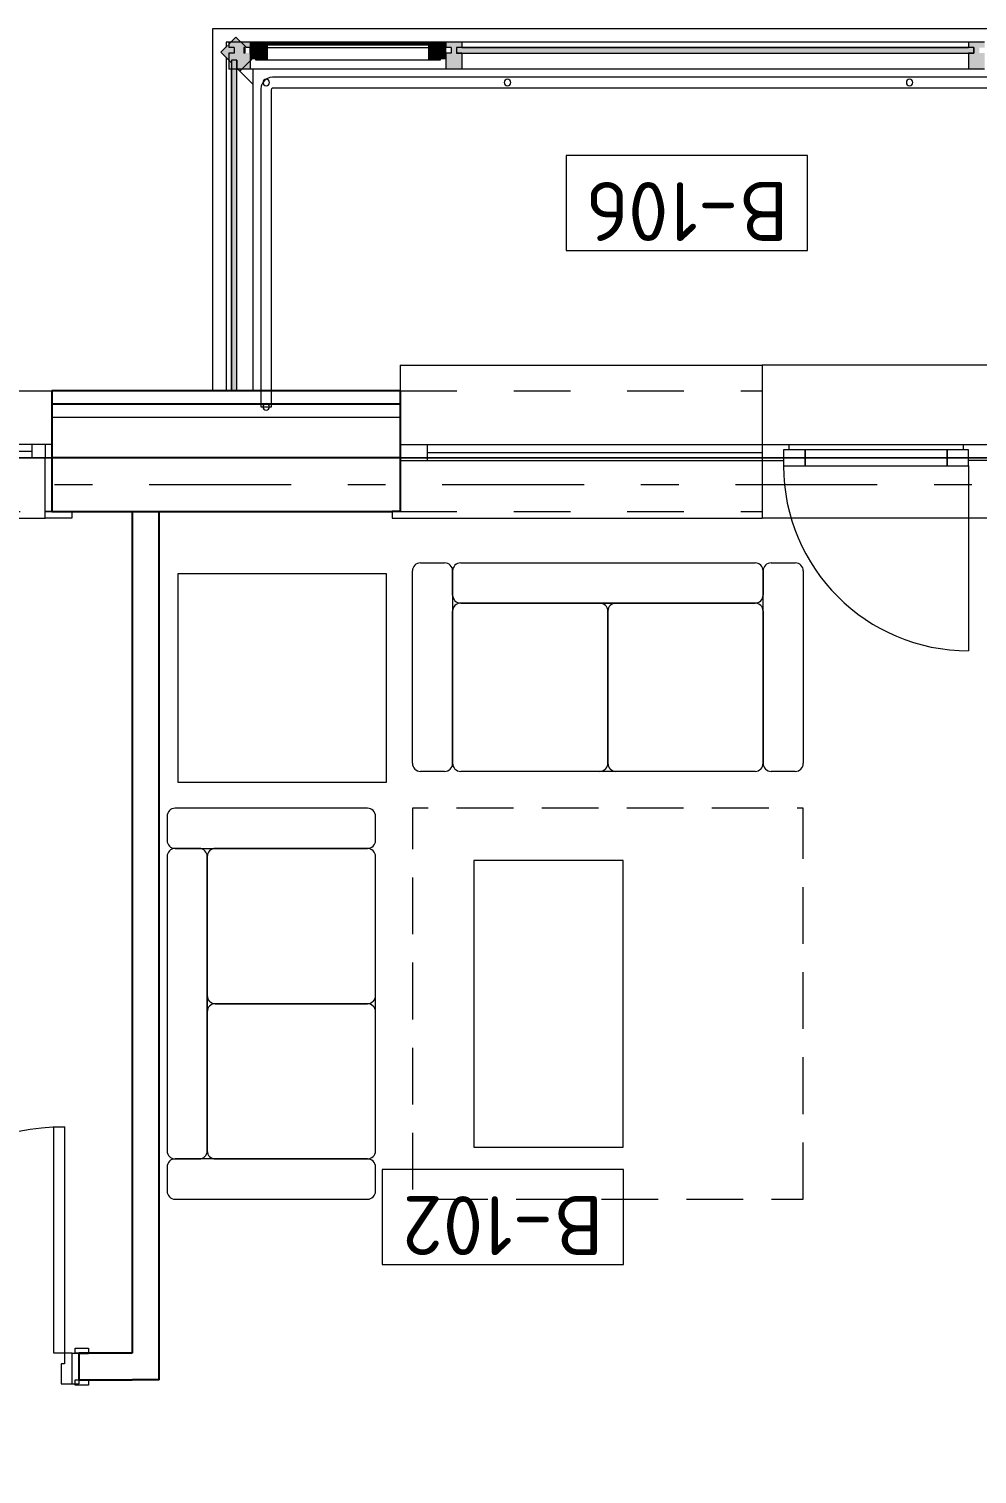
# Model space of a CAD drawing. Header units: millimetres. Extents: x 18162 to 3540582, y 72188 to 247925.
# Drawn here: x 341659 to 345196, y 92954 to 98346 of the extents above; entities that cross this region are included whole.
import ezdxf
from ezdxf.enums import TextEntityAlignment as Align

# ---------------------------------------------------------------- set-up
doc = ezdxf.new("R2010")
doc.units = ezdxf.units.MM
doc.header["$MEASUREMENT"] = 0
doc.set_wipeout_variables(frame=1)
for name, pattern in [('Dashed', [423.333333, 211.666667, -211.666667]), ('Double Dashed', [1093.611073, 529.166651, -211.666656, 141.111112, -211.666656]), ('Hidden Line', [317.5, 211.666667, -105.833333]), ('Wipeout_Contour', [1000, 0, -1000])]:
    doc.linetypes.add(name, pattern=pattern)
for name, color, linetype in [('Archicad Doors', 7, 'Continuous'), ('Archicad Windows', 7, 'Continuous'), ('Archicad Zone Stamps', 7, 'Continuous'), ('Finish - Wall', 7, 'Continuous'), ('Interior - Equipment', 7, 'Continuous'), ('Interior - Furniture', 7, 'Continuous'), ('Interior - Stair & Railing', 7, 'Continuous'), ('Model Unit - Zone A', 7, 'Continuous'), ('Structural - Bearing', 7, 'Continuous'), ('Structural - Grid', 7, 'Continuous')]:
    doc.layers.add(name, color=color, linetype=linetype)
doc.styles.add('GENERATED_STYLE_2', font='')
doc.styles.add('GENERATED_STYLE_3', font='', dxfattribs={"width": 0.8})
doc.styles.get('GENERATED_STYLE_2').set_extended_font_data('ISOCPEUR MON')
doc.styles.get('GENERATED_STYLE_3').set_extended_font_data('ISOCPEUR MON')

# ---------------------------------------------------------------- blocks, each defined once
blk = doc.blocks.new('Carpet 27[31]_3', base_point=(344547.7, 95438.3))
at = {"layer": 'Interior - Furniture', "color": 7, "linetype": 'Hidden Line', "lineweight": 5, "flags": 128}
blk.add_lwpolyline([(344547.7, 93980), (344547.7, 95438.3), (343089.4, 95438.3), (343089.4, 93980)], close=True, dxfattribs=at)
blk = doc.blocks.new('Зочны өрөө_ гал тогоо_B-102_22_3', base_point=(343426.9, 92661.9))
at = {"layer": 'Archicad Zone Stamps', "color": 7, "linetype": 'Continuous', "lineweight": 5}
for p, q in [((343876.9, 94090.8), (342976.9, 94090.8)), ((342976.9, 94090.8), (342976.9, 93735.9)), ((343876.9, 93735.9), (343876.9, 94090.8)), ((342976.9, 93735.9), (343876.9, 93735.9))]:
    blk.add_line(p, q, dxfattribs=at)
at = {"layer": 'Archicad Zone Stamps', "color": 7, "lineweight": 5, "style": 'GENERATED_STYLE_2'}
for tag, p in [('DUMMY_861', (343053.6, 93771.4)), ('ROOM_NUMBER', (343426.9, 93771.4))]:
    blk.add_attdef(tag, text='', height=220, rotation=180, dxfattribs=at).set_placement(p, align=Align.TOP_CENTER)
blk = doc.blocks.new('Тагт - 50%_B-106_42_3', base_point=(344113.4, 97696.4))
at = {"layer": 'Archicad Zone Stamps', "color": 7, "linetype": 'Continuous', "lineweight": 5}
for p, q in [((344563.4, 97873.8), (343663.4, 97873.8)), ((343663.4, 97873.8), (343663.4, 97519)), ((344563.4, 97519), (344563.4, 97873.8)), ((343663.4, 97519), (344563.4, 97519))]:
    blk.add_line(p, q, dxfattribs=at)
at = {"layer": 'Archicad Zone Stamps', "color": 7, "lineweight": 5, "style": 'GENERATED_STYLE_2'}
for tag, p in [('DUMMY_861', (343740.2, 97554.5)), ('ROOM_NUMBER', (344113.4, 97554.5))]:
    blk.add_attdef(tag, text='', height=220, rotation=180, dxfattribs=at).set_placement(p, align=Align.TOP_CENTER)
blk = doc.blocks.new('Terrace Door 01 27[13]_3', base_point=(318570.5, 0))
at = {"layer": 'Archicad Windows', "color": 7, "linetype": 'Continuous', "lineweight": 13}
for p, q in [((343044, 97090.7), (344394, 97090.7)), ((343044, 97090.7), (343044, 96995.7)), ((344394, 97090.7), (344394, 96795.7)), ((345244, 97090.7), (344394, 97090.7)), ((345244, 97090.7), (345244, 96995.7)), ((343044, 96795.7), (345244, 96795.7)), ((343044, 96795.7), (343044, 96735.7)), ((343144, 96795.7), (343144, 96735.7)), ((344394, 96795.7), (344394, 96735.7)), ((344494, 96795.7), (344494, 96775.7)), ((344554, 96775.7), (344554, 96715.7)), ((345084, 96775.7), (345084, 96715.7)), ((345144, 96795.7), (345144, 96775.7)), ((345244, 96795.7), (345244, 96735.7)), ((343044, 96735.7), (343144, 96735.7)), ((343144, 96765.7), (344394, 96765.7)), ((343144, 96735.7), (344394, 96735.7)), ((344394, 96735.7), (344394, 96520.7)), ((344394, 96735.7), (344394, 96520.7)), ((344394, 96735.7), (344474, 96735.7)), ((344554, 96745.7), (345084, 96745.7)), ((345244, 96735.7), (345164, 96735.7)), ((345164, 96715.7), (345164, 96025.7)), ((343014, 96545.7), (343014, 96520.7)), ((343014, 96520.7), (344394, 96520.7)), ((345274, 96520.7), (344394, 96520.7)), ((345274, 96545.7), (345274, 96520.7))]:
    blk.add_line(p, q, dxfattribs=at)
at = {"layer": 'Archicad Windows', "color": 7, "linetype": 'Dashed', "lineweight": 13}
for p, q in [((343044, 96995.7), (344394, 96995.7)), ((343044, 96545.7), (344394, 96545.7))]:
    blk.add_line(p, q, dxfattribs=at)
at = {"layer": 'Archicad Windows', "color": 7, "linetype": 'Continuous', "lineweight": 13, "flags": 128}
for points in [[(344474, 96775.7), (344474, 96715.7), (344554, 96715.7), (344554, 96775.7)], [(344554, 96775.7), (344554, 96715.7), (345084, 96715.7), (345084, 96775.7)], [(345084, 96775.7), (345084, 96715.7), (345164, 96715.7), (345164, 96775.7)]]:
    blk.add_lwpolyline(points, close=True, dxfattribs=at)
at = {"layer": 'Archicad Windows', "color": 7, "linetype": 'Continuous', "lineweight": 13}
blk.add_arc((345164, 96715.7), 690, 180, 270, dxfattribs=at)
blk = doc.blocks.new('Window with Sidelight 27[14]_3', base_point=(318570.5, 0))
at = {"layer": 'Archicad Windows', "color": 7, "linetype": 'Continuous', "lineweight": 13}
for p, q in [((340144, 96995.7), (341744, 96995.7)), ((340144, 96995.7), (340144, 96945.7)), ((341744, 96995.7), (341744, 96945.7)), ((340144, 96945.7), (340144, 96895.7)), ((341744, 96945.7), (341744, 96895.7)), ((340144, 96895.7), (340144, 96795.7)), ((341744, 96895.7), (341744, 96795.7)), ((340169, 96795.7), (340144, 96795.7)), ((340144, 96795.7), (340144, 96745.7)), ((340144, 96795.7), (340144, 96745.7)), ((340219, 96795.7), (340169, 96795.7)), ((340169, 96795.7), (340169, 96745.7)), ((340219, 96745.7), (340219, 96795.7)), ((340684, 96795.7), (340219, 96795.7)), ((340734, 96795.7), (340684, 96795.7)), ((340684, 96795.7), (340684, 96745.7)), ((340784, 96795.7), (340734, 96795.7)), ((340784, 96745.7), (340784, 96795.7)), ((341669, 96795.7), (340784, 96795.7)), ((341719, 96795.7), (341669, 96795.7)), ((341669, 96795.7), (341669, 96745.7)), ((341744, 96795.7), (341719, 96795.7)), ((341719, 96795.7), (341719, 96745.7)), ((341744, 96795.7), (341744, 96745.7)), ((341744, 96795.7), (341744, 96745.7)), ((340144, 96545.7), (340144, 96745.7)), ((340144, 96745.7), (340169, 96745.7)), ((340144, 96745.7), (340169, 96745.7)), ((340144, 96745.7), (340144, 96545.7)), ((340144, 96745.7), (340144, 96545.7)), ((340169, 96745.7), (340169, 96545.7)), ((340169, 96745.7), (340219, 96745.7)), ((340219, 96770.7), (340684, 96770.7)), ((340219, 96745.7), (340684, 96745.7)), ((340684, 96745.7), (340734, 96745.7)), ((340734, 96745.7), (340784, 96745.7)), ((340784, 96770.7), (341669, 96770.7)), ((340784, 96745.7), (341669, 96745.7)), ((341669, 96745.7), (341719, 96745.7)), ((341719, 96545.7), (341719, 96745.7)), ((341719, 96745.7), (341744, 96745.7)), ((341719, 96745.7), (341744, 96745.7)), ((341744, 96745.7), (341744, 96545.7)), ((341744, 96745.7), (341744, 96545.7)), ((341744, 96745.7), (341744, 96545.7)), ((340069, 96520.7), (340069, 96545.7)), ((340069, 96545.7), (340169, 96545.7)), ((340144, 96545.7), (340069, 96545.7)), ((340144, 96545.7), (340069, 96545.7)), ((340169, 96520.7), (340069, 96520.7)), ((340169, 96545.7), (340144, 96545.7)), ((340169, 96545.7), (340169, 96520.7)), ((340169, 96520.7), (341719, 96520.7)), ((341744, 96545.7), (341719, 96545.7)), ((341719, 96545.7), (341819, 96545.7)), ((341719, 96520.7), (341719, 96545.7)), ((341819, 96520.7), (341719, 96520.7)), ((341744, 96545.7), (341819, 96545.7)), ((341744, 96545.7), (341819, 96545.7)), ((341819, 96545.7), (341819, 96520.7))]:
    blk.add_line(p, q, dxfattribs=at)
at = {"layer": 'Archicad Windows', "color": 7, "linetype": 'Dashed', "lineweight": 13}
blk.add_line((340144, 96545.7), (341744, 96545.7), dxfattribs=at)
blk = doc.blocks.new('Door 27[60]_3', base_point=(318570.5, 0))
at = {"layer": 'Archicad Doors', "color": 7, "linetype": 'Continuous', "lineweight": 13}
for p, q in [((341751.5, 93405.7), (341751.5, 94249.7)), ((341751.5, 94249.7), (341791.5, 94249.7)), ((341791.5, 94249.7), (341791.5, 93405.7)), ((340857.5, 93405.7), (340857.5, 93424.7)), ((340857.5, 93424.7), (340907.5, 93424.7)), ((340907.5, 93405.7), (340857.5, 93405.7)), ((340894.5, 93405.7), (340857.5, 93405.7)), ((340894.5, 93405.7), (340857.5, 93405.7)), ((340919.5, 93405.7), (340894.5, 93405.7)), ((340894.5, 93405.7), (340894.5, 93290.7)), ((340894.5, 93405.7), (340894.5, 93305.7)), ((340894.5, 93405.7), (340894.5, 93305.7)), ((340907.5, 93424.7), (340907.5, 93405.7)), ((340947.5, 93405.7), (340919.5, 93405.7)), ((340919.5, 93405.7), (340919.5, 93290.7)), ((340947.5, 93365.7), (340947.5, 93405.7)), ((341791.5, 93405.7), (341751.5, 93405.7)), ((341819.5, 93405.7), (341791.5, 93405.7)), ((341791.5, 93405.7), (341791.5, 93365.7)), ((341819.5, 93405.7), (341844.5, 93405.7)), ((341819.5, 93290.7), (341819.5, 93405.7)), ((341831.5, 93424.7), (341881.5, 93424.7)), ((341831.5, 93405.7), (341831.5, 93424.7)), ((341881.5, 93405.7), (341831.5, 93405.7)), ((341844.5, 93405.7), (341844.5, 93290.7)), ((341844.5, 93405.7), (341844.5, 93305.7)), ((341844.5, 93405.7), (341844.5, 93305.7)), ((341844.5, 93405.7), (341881.5, 93405.7)), ((341844.5, 93405.7), (341881.5, 93405.7)), ((341881.5, 93424.7), (341881.5, 93405.7)), ((340959.5, 93365.7), (340947.5, 93365.7)), ((340959.5, 93290.7), (340959.5, 93365.7)), ((341791.5, 93365.7), (341779.5, 93365.7)), ((341779.5, 93365.7), (341779.5, 93290.7)), ((340857.5, 93286.7), (340857.5, 93305.7)), ((340857.5, 93305.7), (340907.5, 93305.7)), ((340894.5, 93305.7), (340857.5, 93305.7)), ((340894.5, 93305.7), (340857.5, 93305.7)), ((340907.5, 93286.7), (340857.5, 93286.7)), ((340919.5, 93290.7), (340894.5, 93290.7)), ((340907.5, 93305.7), (340907.5, 93286.7)), ((340919.5, 93290.7), (340959.5, 93290.7)), ((341779.5, 93290.7), (341819.5, 93290.7)), ((341819.5, 93290.7), (341844.5, 93290.7)), ((341831.5, 93305.7), (341881.5, 93305.7)), ((341831.5, 93286.7), (341831.5, 93305.7)), ((341881.5, 93286.7), (341831.5, 93286.7)), ((341844.5, 93305.7), (341881.5, 93305.7)), ((341844.5, 93305.7), (341881.5, 93305.7)), ((341881.5, 93305.7), (341881.5, 93286.7))]:
    blk.add_line(p, q, dxfattribs=at)
blk.add_arc((341791.5, 93405.7), 844, 90, 180, dxfattribs=at)
blk = doc.blocks.new('Kitchen Layout 27[59]_3', base_point=(339573.7, 94275.4))
at = {"layer": 'Interior - Equipment', "color": 7, "linetype": 'Dashed', "lineweight": 5}
for p, q in [((339873.7, 93255.4), (339573.7, 93255.4)), ((339573.7, 93255.4), (339573.7, 91275.4)), ((339873.7, 91575.4), (339873.7, 93255.4)), ((341444.1, 91575.4), (339873.7, 91575.4)), ((341444.1, 91275.4), (341444.1, 91575.4)), ((339573.7, 91275.4), (341444.1, 91275.4))]:
    blk.add_line(p, q, dxfattribs=at)
at = {"layer": 'Interior - Equipment', "color": 7, "linetype": 'Continuous', "lineweight": 5}
for p, q in [((342044.1, 91875.4), (341444.1, 91275.4)), ((341444.1, 91875.4), (342044.1, 91275.4)), ((340928.4, 91750.4), (340628.4, 91750.4)), ((341328.4, 91755.4), (340993.4, 91755.4)), ((340993.4, 91755.4), (340993.4, 91405.4)), ((341328.4, 91405.4), (341328.4, 91755.4)), ((342565, 91721.1), (342423.5, 91579.7)), ((342423.5, 91721.1), (342565, 91579.7)), ((342494.3, 91750.4), (342494.3, 91550.4)), ((340928.4, 91682.4), (340628.4, 91682.4)), ((340928.4, 91614.4), (340628.4, 91614.4)), ((342594.3, 91650.4), (342394.3, 91650.4)), ((340928.4, 91546.4), (340628.4, 91546.4)), ((340928.4, 91478.4), (340628.4, 91478.4)), ((340928.4, 91410.4), (340628.4, 91410.4)), ((340993.4, 91405.4), (341328.4, 91405.4))]:
    blk.add_line(p, q, dxfattribs=at)
at = {"layer": 'Interior - Equipment', "color": 7, "linetype": 'Continuous', "lineweight": 5, "flags": 128}
for points in [[(339573.7, 93255.4), (339573.7, 91275.4), (342044.3, 91275.4), (342044.3, 91875.4), (340173.7, 91875.4), (340173.7, 93255.4)], [(340123.7, 92105.7), (340123.7, 92685.7), (339623.7, 92685.7), (339623.7, 92105.7)], [(342944.3, 92025.4), (342044.3, 92025.4), (342044.3, 91275.4), (342944.3, 91275.4)], [(342044.1, 91875.4), (341444.1, 91875.4), (341444.1, 91275.4), (342044.1, 91275.4)], [(341378.4, 91805.4), (340578.4, 91805.4), (340578.4, 91305.4), (341378.4, 91305.4)]]:
    blk.add_lwpolyline(points, close=True, dxfattribs=at)
at = {"layer": 'Interior - Equipment', "color": 7, "linetype": 'Continuous', "lineweight": 5}
for centre, radius in [((339755.7, 92540.7), 90), ((339988.7, 92561), 72.5), ((339973.7, 92269.2), 105), ((339736.2, 92236.2), 72.5)]:
    blk.add_circle(centre, radius, dxfattribs=at)
blk = doc.blocks.new('Coffee Table 04 27[114]_3', base_point=(343875.2, 95243.9))
at = {"layer": 'Interior - Furniture', "color": 7, "linetype": 'Continuous', "lineweight": 5, "flags": 128}
blk.add_lwpolyline([(343875.2, 95243.9), (343318.9, 95243.9), (343318.9, 94174.5), (343875.2, 94174.5)], close=True, dxfattribs=at)
blk = doc.blocks.new('Sofa 01 27[115]_3', base_point=(342174, 93980))
at = {"layer": 'Interior - Furniture', "color": 7, "linetype": 'Continuous', "lineweight": 5}
for p, q in [((342921.8, 95438.3), (342204, 95438.3)), ((342174, 95408.3), (342174, 95318.3)), ((342951.8, 95318.3), (342951.8, 95408.3)), ((342294, 95288.3), (342204, 95288.3)), ((342204, 95288.3), (342921.8, 95288.3)), ((342921.8, 95288.3), (342354, 95288.3)), ((342921.8, 95288.3), (342354, 95288.3)), ((342174, 95258.3), (342174, 94160)), ((342324, 95258.3), (342324, 94739.2)), ((342324, 95258.3), (342324, 94160)), ((342324, 94160), (342324, 95258.3)), ((342951.8, 94739.2), (342951.8, 95258.3)), ((342951.8, 94160), (342951.8, 95258.3)), ((342324, 94679.2), (342324, 94160)), ((342921.8, 94709.2), (342354, 94709.2)), ((342354, 94709.2), (342921.8, 94709.2)), ((342951.8, 94160), (342951.8, 94679.2)), ((342174, 94100), (342174, 94010)), ((342204, 94130), (342294, 94130)), ((342921.8, 94130), (342204, 94130)), ((342354, 94130), (342921.8, 94130)), ((342354, 94130), (342921.8, 94130)), ((342951.8, 94010), (342951.8, 94100)), ((342204, 93980), (342921.8, 93980))]:
    blk.add_line(p, q, dxfattribs=at)
for centre, start, end in [((342204, 95408.3), 90, 180), ((342921.8, 95408.3), 0, 90), ((342204, 95318.3), 180, 270), ((342204, 95258.3), 90, 180), ((342294, 95258.3), 0, 90), ((342354, 95258.3), 90, 180), ((342354, 95258.3), 90, 180), ((342921.8, 95318.3), 270, 0), ((342921.8, 95258.3), 0, 90), ((342921.8, 95258.3), 0, 90), ((342354, 94739.2), 180, 270), ((342921.8, 94739.2), 270, 0), ((342354, 94679.2), 90, 180), ((342921.8, 94679.2), 0, 90), ((342204, 94160), 180, 270), ((342294, 94160), 270, 0), ((342354, 94160), 180, 270), ((342354, 94160), 180, 270), ((342921.8, 94160), 270, 0), ((342921.8, 94160), 270, 0), ((342204, 94100), 90, 180), ((342921.8, 94100), 0, 90), ((342204, 94010), 180, 270), ((342921.8, 94010), 270, 0)]:
    blk.add_arc(centre, 30, start, end, dxfattribs=at)
blk = doc.blocks.new('Sofa 01 27[116]_3', base_point=(344547.7, 96353.7))
at = {"layer": 'Interior - Furniture', "color": 7, "linetype": 'Continuous', "lineweight": 5}
for p, q in [((343119.4, 96353.7), (343209.4, 96353.7)), ((343269.4, 96353.7), (344367.7, 96353.7)), ((344427.7, 96353.7), (344517.7, 96353.7)), ((343089.4, 95605.9), (343089.4, 96323.7)), ((343239.4, 96233.7), (343239.4, 96323.7)), ((343239.4, 96323.7), (343239.4, 95605.9)), ((344397.7, 96323.7), (344397.7, 96233.7)), ((344397.7, 95605.9), (344397.7, 96323.7)), ((344547.7, 96323.7), (344547.7, 95605.9)), ((343269.4, 96203.7), (343788.5, 96203.7)), ((343269.4, 96203.7), (344367.7, 96203.7)), ((344367.7, 96203.7), (343269.4, 96203.7)), ((343848.5, 96203.7), (344367.7, 96203.7)), ((343239.4, 95605.9), (343239.4, 96173.7)), ((343239.4, 95605.9), (343239.4, 96173.7)), ((343818.5, 95605.9), (343818.5, 96173.7)), ((343818.5, 96173.7), (343818.5, 95605.9)), ((344397.7, 96173.7), (344397.7, 95605.9)), ((344397.7, 96173.7), (344397.7, 95605.9)), ((343209.4, 95575.9), (343119.4, 95575.9)), ((343788.5, 95575.9), (343269.4, 95575.9)), ((344367.7, 95575.9), (343269.4, 95575.9)), ((344367.7, 95575.9), (343848.5, 95575.9)), ((344517.7, 95575.9), (344427.7, 95575.9))]:
    blk.add_line(p, q, dxfattribs=at)
for centre, start, end in [((343119.4, 96323.7), 90, 180), ((343209.4, 96323.7), 0, 90), ((343269.4, 96323.7), 90, 180), ((344367.7, 96323.7), 0, 90), ((344427.7, 96323.7), 90, 180), ((344517.7, 96323.7), 0, 90), ((343269.4, 96233.7), 180, 270), ((343269.4, 96173.7), 90, 180), ((343269.4, 96173.7), 90, 180), ((343788.5, 96173.7), 0, 90), ((343848.5, 96173.7), 90, 180), ((344367.7, 96233.7), 270, 0), ((344367.7, 96173.7), 0, 90), ((344367.7, 96173.7), 0, 90), ((343119.4, 95605.9), 180, 270), ((343209.4, 95605.9), 270, 0), ((343269.4, 95605.9), 180, 270), ((343269.4, 95605.9), 180, 270), ((343788.5, 95605.9), 270, 0), ((343848.5, 95605.9), 180, 270), ((344367.7, 95605.9), 270, 0), ((344367.7, 95605.9), 270, 0), ((344427.7, 95605.9), 180, 270), ((344517.7, 95605.9), 270, 0)]:
    blk.add_arc(centre, 30, start, end, dxfattribs=at)
blk = doc.blocks.new('Coffee Table 04 27[117]_3', base_point=(342992.1, 96313.3))
at = {"layer": 'Interior - Furniture', "color": 7, "linetype": 'Continuous', "lineweight": 5, "flags": 128}
blk.add_lwpolyline([(342992.1, 96313.3), (342214.4, 96313.3), (342214.4, 95535.6), (342992.1, 95535.6)], close=True, dxfattribs=at)
blk = doc.blocks.new('Standard grid marker[171]_3', base_point=(336732.8, 96645.7))
at = {"layer": 'Structural - Grid', "color": 13, "linetype": 'Double Dashed', "lineweight": 13}
blk.add_line((337732.8, 96645.7), (372294.9, 96645.7), dxfattribs=at)
at = {"layer": 'Structural - Grid', "color": 13, "lineweight": 13, "style": 'GENERATED_STYLE_3'}
blk.add_attdef('AC_MarkerText_1', text='', height=250, rotation=180, dxfattribs=at).set_placement((373594.9, 96520.7), align=Align.TOP_CENTER)

msp = doc.modelspace()

# ---------------------------------------------------------------- linework, layer by layer
at = {"layer": 'Finish - Wall', "color": 7, "linetype": 'Continuous', "lineweight": 13}
msp.add_line((342494, 96935.7), (342394, 96935.7), dxfattribs=at)
at = {"layer": 'Interior - Stair & Railing', "color": 7, "linetype": 'Continuous', "lineweight": 13}
for p, q in [((342525.3, 98132.4), (342524, 98122)), ((342524, 98122), (342524, 98095.7)), ((342526.6, 98135.3), (342525.3, 98132.4)), ((342529.9, 98143.3), (342526.6, 98135.3)), ((342537, 98152.6), (342529.9, 98143.3)), ((342546.4, 98159.8), (342537, 98152.6)), ((342557.3, 98164.3), (342546.4, 98159.8)), ((342567.7, 98165.7), (342557.3, 98164.3)), ((342564, 98119.8), (342564.3, 98121.9)), ((342564.3, 98121.9), (342564.8, 98123.1)), ((342564.8, 98123.1), (342565.6, 98124.1)), ((342565.6, 98124.1), (342566.6, 98124.9)), ((342566.6, 98124.9), (342567.7, 98125.3)), ((342569, 98165.7), (342567.7, 98165.7)), ((342567.7, 98125.3), (342570.3, 98125.7)), ((342585, 98165.7), (342569, 98165.7)), ((342570.3, 98125.7), (342585, 98125.7)), ((345777.9, 98165.7), (342585, 98165.7)), ((342585, 98125.7), (345777.9, 98125.7)), ((342524, 98095.7), (342524, 98079.6)), ((342564, 98119.4), (342564, 98119.8)), ((342564, 98095.7), (342564, 98119.4)), ((342564, 98079.6), (342564, 98095.7))]:
    msp.add_line(p, q, dxfattribs=at)
at = {"layer": 'Interior - Stair & Railing', "color": 7, "linetype": 'Continuous', "lineweight": 13, "flags": 128}
for points in [[(342556, 98145.7, 1), (342532, 98145.7, 1)], [(343444, 98133.7, 1), (343444, 98157.7, 1)], [(344944, 98133.7, 1), (344944, 98157.7, 1)]]:
    msp.add_lwpolyline(points, format="xyb", close=True, dxfattribs=at)
at = {"layer": 'Structural - Bearing', "color": 7, "linetype": 'Continuous', "lineweight": 13, "flags": 128}
for points in [[(349544, 98345.7), (342344, 98345.7), (342344, 96745.7), (349544, 96745.7)], [(339344, 96745.7), (339344, 78545.7), (369544, 78545.7), (369544, 96745.7), (356344, 96745.7), (356344, 92545.7), (353844, 92545.7), (353844, 96745.7)]]:
    msp.add_lwpolyline(points, close=True, dxfattribs=at)

# ---------------------------------------------------------------- block references
at = {"layer": 'Interior - Equipment', "color": 7, "linetype": 'Continuous', "lineweight": 5}
msp.add_blockref('Kitchen Layout 27[59]_3', (339573.7, 94275.4), dxfattribs=at)
at = {"layer": 'Interior - Furniture', "color": 7, "linetype": 'Continuous', "lineweight": 5}
for name, p in [('Sofa 01 27[116]_3', (344547.7, 96353.7)), ('Coffee Table 04 27[117]_3', (342992.1, 96313.3)), ('Sofa 01 27[115]_3', (342174, 93980)), ('Coffee Table 04 27[114]_3', (343875.2, 95243.9))]:
    msp.add_blockref(name, p, dxfattribs=at)
at = {"layer": 'Interior - Furniture', "color": 7, "linetype": 'Hidden Line', "lineweight": 5}
msp.add_blockref('Carpet 27[31]_3', (344547.7, 95438.3), dxfattribs=at)
at = {"layer": 'Model Unit - Zone A', "color": 7, "linetype": 'Continuous', "lineweight": 5}
for name, p, values in [('Тагт - 50%_B-106_42_3', (344113.4, 97696.4), {'ROOM_NUMBER': 'B-106'}), ('Зочны өрөө_ гал тогоо_B-102_22_3', (343426.9, 92661.9), {'ROOM_NUMBER': 'B-102'})]:
    msp.add_blockref(name, p, dxfattribs=at).add_auto_attribs(values)

# ---------------------------------------------------------------- next in the draw order: wipeouts: each hides what was drawn before it
at = {"color": 254, "linetype": 'Wipeout_Contour', "lineweight": 0, "ltscale": 1068674.225865398}
msp.add_wipeout([(342394, 98295.7), (342394, 98278.1), (342402.8, 98286.9)], dxfattribs=at).dxf.layer = 'Finish - Wall'
at = {"color": 254, "linetype": 'Wipeout_Contour', "lineweight": 0, "ltscale": 1431838.282444996}
msp.add_wipeout([(345164, 98255.7), (343274, 98255.7), (343274, 98195.7), (345164, 98195.7)], dxfattribs=at).dxf.layer = 'Finish - Wall'
at = {"color": 254, "linetype": 'Wipeout_Contour', "lineweight": 0, "ltscale": 1781349.961793346}
msp.add_wipeout([(342453, 98195.7), (342445.2, 98187.9), (342494, 98139.1), (342494, 98195.7), (342484, 98195.7)], dxfattribs=at).dxf.layer = 'Finish - Wall'
at = {"color": 254, "linetype": 'Wipeout_Contour', "lineweight": 0, "ltscale": 1063749.158779721}
msp.add_wipeout([(342044, 93405.7), (342044, 93305.7), (342144, 93305.7)], dxfattribs=at).dxf.layer = 'Structural - Bearing'

# ---------------------------------------------------------------- next in the draw order: linework, layer by layer
at = {"layer": 'Finish - Wall', "color": 7, "linetype": 'Continuous', "lineweight": 13}
msp.add_line((345224, 98195.7), (345164, 98195.7), dxfattribs=at)
at = {"layer": 'Finish - Wall', "color": 7, "linetype": 'Continuous', "lineweight": 13, "flags": 128}
msp.add_lwpolyline([(345164, 98195.7), (343274, 98195.7)], dxfattribs=at)

# ---------------------------------------------------------------- next in the draw order: wipeouts: each hides what was drawn before it
at = {"color": 254, "linetype": 'Wipeout_Contour', "lineweight": 0, "ltscale": 1424919.112428417}
msp.add_wipeout([(342404, 98295.7), (342394, 98295.7), (342402.8, 98286.9), (342404, 98288.1)], dxfattribs=at).dxf.layer = 'Finish - Wall'
at = {"color": 254, "linetype": 'Wipeout_Contour', "lineweight": 0, "ltscale": 2139181.779458283}
msp.add_wipeout([(342484, 98195.7), (343214, 98195.7), (343214, 98255.7), (342490.5, 98255.7), (342501.8, 98244.5), (342484, 98226.7)], dxfattribs=at).dxf.layer = 'Finish - Wall'

# ---------------------------------------------------------------- next in the draw order: linework, layer by layer
at = {"layer": 'Finish - Wall', "color": 7, "linetype": 'Continuous', "lineweight": 13}
for p, q in [((342404, 98295.7), (342404, 98275.7)), ((342424, 98275.7), (342404, 98275.7)), ((343274, 98195.7), (343214, 98195.7))]:
    msp.add_line(p, q, dxfattribs=at)
at = {"layer": 'Finish - Wall', "color": 7, "linetype": 'Continuous', "lineweight": 13, "flags": 128}
for points in [[(342404, 98295.7), (342394, 98295.7)], [(342394, 98295.7), (342394, 98278.1)]]:
    msp.add_lwpolyline(points, dxfattribs=at)

# ---------------------------------------------------------------- next in the draw order: wipeouts: each hides what was drawn before it
at = {"color": 254, "linetype": 'Wipeout_Contour', "lineweight": 0, "ltscale": 1426651.636122102}
msp.add_wipeout([(343234, 98255.7), (343234, 98275.7), (342484, 98275.7), (342484, 98255.7)], dxfattribs=at).dxf.layer = 'Finish - Wall'
at = {"color": 254, "linetype": 'Wipeout_Contour', "lineweight": 0, "ltscale": 1780621.150705588}
msp.add_wipeout([(342434, 96995.7), (342494, 96995.7), (342494, 98139.1), (342437.4, 98195.7), (342434, 98195.7)], dxfattribs=at).dxf.layer = 'Finish - Wall'

# ---------------------------------------------------------------- next in the draw order: linework, layer by layer
at = {"layer": 'Finish - Wall', "color": 7, "linetype": 'Continuous', "lineweight": 13}
msp.add_line((342494, 96995.7), (342494, 96935.7), dxfattribs=at)
at = {"layer": 'Finish - Wall', "color": 7, "linetype": 'Continuous', "lineweight": 13, "flags": 128}
for points in [[(343214, 98195.7), (342484, 98195.7)], [(342494, 98195.7), (342494, 98139.1)], [(342494, 98139.1), (342494, 96995.7)]]:
    msp.add_lwpolyline(points, dxfattribs=at)

# ---------------------------------------------------------------- next in the draw order: wipeouts: each hides what was drawn before it
at = {"color": 254, "linetype": 'Wipeout_Contour', "lineweight": 0, "ltscale": 1426635.224972604}
msp.add_wipeout([(342484, 98275.7), (343214, 98275.7), (343214, 98295.7), (342484, 98295.7)], dxfattribs=at).dxf.layer = 'Finish - Wall'
at = {"color": 254, "linetype": 'Wipeout_Contour', "lineweight": 0, "ltscale": 1431882.207643839}
msp.add_wipeout([(345184, 98255.7), (345184, 98275.7), (343254, 98275.7), (343254, 98255.7)], dxfattribs=at).dxf.layer = 'Finish - Wall'
at = {"color": 254, "linetype": 'Wipeout_Contour', "lineweight": 0, "ltscale": 1424243.954568932}
msp.add_wipeout([(342414, 96995.7), (342434, 96995.7), (342434, 98195.7), (342414, 98195.7)], dxfattribs=at).dxf.layer = 'Finish - Wall'

# ---------------------------------------------------------------- next in the draw order: linework, layer by layer
at = {"layer": 'Finish - Wall', "color": 7, "linetype": 'Continuous', "lineweight": 13}
for p, q in [((343214, 98295.7), (343214, 98275.7)), ((343234, 98275.7), (343214, 98275.7)), ((343214, 98255.7), (343214, 98195.7)), ((343234, 98255.7), (343214, 98255.7)), ((343234, 98275.7), (343234, 98255.7))]:
    msp.add_line(p, q, dxfattribs=at)
at = {"layer": 'Finish - Wall', "color": 7, "linetype": 'Continuous', "lineweight": 13, "flags": 128}
msp.add_lwpolyline([(342494, 98139.1), (342445.2, 98187.9)], dxfattribs=at)

# ---------------------------------------------------------------- next in the draw order: wipeouts: each hides what was drawn before it
at = {"color": 254, "linetype": 'Wipeout_Contour', "lineweight": 0, "ltscale": 1431904.154414577}
msp.add_wipeout([(343274, 98275.7), (345164, 98275.7), (345164, 98295.7), (343274, 98295.7)], dxfattribs=at).dxf.layer = 'Finish - Wall'
at = {"color": 254, "linetype": 'Wipeout_Contour', "lineweight": 0, "ltscale": 2136600.91137959}
msp.add_wipeout([(342394, 98239.1), (342394, 96995.7), (342414, 96995.7), (342414, 98195.7), (342404, 98195.7), (342404, 98229.1)], dxfattribs=at).dxf.layer = 'Finish - Wall'
at = {"color": 254, "linetype": 'Wipeout_Contour', "lineweight": 0, "ltscale": 1425171.242611673}
msp.add_wipeout([(342464, 98255.7), (342484, 98255.7), (342484, 98275.7), (342464, 98275.7)], dxfattribs=at).dxf.layer = 'Finish - Wall'

# ---------------------------------------------------------------- next in the draw order: hatches: boundary and pattern name
at = {"layer": 'Finish - Wall', "linetype": 'Continuous', "lineweight": 9}
for points in [[(342414, 98219.1), (342414, 98229.1), (342434, 98229.1), (342434, 98199.1), (342445.2, 98187.9), (342501.8, 98244.5), (342490.5, 98255.7), (342460.5, 98255.7), (342460.5, 98275.7), (342470.5, 98275.7), (342431, 98315.2), (342374.5, 98258.6)], [(342464, 98255.7), (342464, 98275.7), (342484, 98275.7), (342484, 98295.7), (342404, 98295.7), (342404, 98275.7), (342424, 98275.7), (342424, 98255.7), (342404, 98255.7), (342404, 98195.7), (342484, 98195.7), (342484, 98255.7)], [(343254, 98255.7), (343254, 98275.7), (343274, 98275.7), (343274, 98295.7), (343214, 98295.7), (343214, 98275.7), (343234, 98275.7), (343234, 98255.7), (343214, 98255.7), (343214, 98195.7), (343274, 98195.7), (343274, 98255.7)], [(345204, 98255.7), (345204, 98275.7), (345224, 98275.7), (345224, 98295.7), (345164, 98295.7), (345164, 98275.7), (345184, 98275.7), (345184, 98255.7), (345164, 98255.7), (345164, 98195.7), (345224, 98195.7), (345224, 98255.7)]]:
    msp.add_hatch(color=7, dxfattribs=at).paths.add_polyline_path(points)
at = {"layer": 'Finish - Wall', "linetype": 'Continuous', "lineweight": 13}
msp.add_hatch(color=7, dxfattribs=at).paths.add_polyline_path([(343254, 98275.7), (343254, 98255.7), (345184, 98255.7), (345184, 98275.7)])

# ---------------------------------------------------------------- next in the draw order: linework, layer by layer
at = {"layer": 'Finish - Wall', "color": 7, "linetype": 'Continuous', "lineweight": 13}
for p, q in [((342431, 98315.2), (342374.5, 98258.6)), ((342484, 98295.7), (342404, 98295.7)), ((342431, 98315.2), (342470.5, 98275.7)), ((342484, 98295.7), (342484, 98275.7)), ((343274, 98295.7), (343214, 98295.7)), ((343274, 98295.7), (343274, 98275.7)), ((345164, 98295.7), (345164, 98275.7)), ((345224, 98295.7), (345164, 98295.7)), ((342374.5, 98258.6), (342414, 98219.1)), ((342404, 98255.7), (342404, 98195.7)), ((342424, 98255.7), (342404, 98255.7)), ((342424, 98275.7), (342424, 98255.7)), ((342501.8, 98244.5), (342445.2, 98187.9)), ((342460.5, 98275.7), (342460.5, 98255.7)), ((342464, 98275.7), (342460.5, 98275.7)), ((342464, 98255.7), (342460.5, 98255.7)), ((342464, 98275.7), (342464, 98255.7)), ((342484, 98275.7), (342470.5, 98275.7)), ((342490.5, 98255.7), (342484, 98255.7)), ((342484, 98255.7), (342484, 98195.7)), ((342490.5, 98255.7), (342501.8, 98244.5)), ((343254, 98275.7), (343254, 98255.7)), ((343274, 98275.7), (343254, 98275.7)), ((343274, 98255.7), (343254, 98255.7)), ((343274, 98255.7), (343274, 98195.7)), ((345184, 98275.7), (345164, 98275.7)), ((345164, 98255.7), (345164, 98195.7)), ((345184, 98255.7), (345164, 98255.7)), ((345184, 98275.7), (345184, 98255.7)), ((342484, 98195.7), (342404, 98195.7)), ((342414, 98229.1), (342414, 98219.1)), ((342434, 98229.1), (342414, 98229.1)), ((342434, 98229.1), (342434, 98199.1)), ((342434, 98199.1), (342445.2, 98187.9))]:
    msp.add_line(p, q, dxfattribs=at)
at = {"layer": 'Finish - Wall', "color": 7, "linetype": 'Continuous', "lineweight": 13, "flags": 128}
for points in [[(343214, 98295.7), (342484, 98295.7)], [(345164, 98295.7), (343274, 98295.7)], [(342484, 98255.7), (342484, 98275.7)], [(342484, 98275.7), (343214, 98275.7)], [(342490.5, 98255.7), (343214, 98255.7)], [(343274, 98275.7), (345164, 98275.7)], [(343274, 98255.7), (345164, 98255.7)]]:
    msp.add_lwpolyline(points, dxfattribs=at)
msp.add_lwpolyline([(343254, 98275.7), (343254, 98255.7), (345184, 98255.7), (345184, 98275.7)], close=True, dxfattribs=at)

# ---------------------------------------------------------------- next in the draw order: wipeouts: each hides what was drawn before it
at = {"color": 254, "linetype": 'Wipeout_Contour', "lineweight": 0, "ltscale": 1423575.219237609}
msp.add_wipeout([(342414, 96975.7), (342434, 96975.7), (342434, 96995.7), (342414, 96995.7)], dxfattribs=at).dxf.layer = 'Finish - Wall'

# ---------------------------------------------------------------- next in the draw order: hatches: boundary and pattern name
at = {"layer": 'Finish - Wall', "linetype": 'Continuous', "lineweight": 13}
msp.add_hatch(color=7, dxfattribs=at).paths.add_polyline_path([(342414, 96975.7), (342434, 96975.7), (342434, 98229.1), (342414, 98229.1)])
at = {"layer": 'Finish - Wall', "linetype": 'Continuous', "lineweight": 9}
msp.add_hatch(color=7, dxfattribs=at).paths.add_polyline_path([(342434, 96975.7), (342414, 96975.7), (342414, 96995.7), (342394, 96995.7), (342394, 96935.7), (342494, 96935.7), (342494, 96995.7), (342434, 96995.7)])

# ---------------------------------------------------------------- next in the draw order: linework, layer by layer
at = {"layer": 'Finish - Wall', "color": 7, "linetype": 'Continuous', "lineweight": 13}
for p, q in [((342394, 96995.7), (342394, 96935.7)), ((342414, 96995.7), (342394, 96995.7)), ((342414, 96995.7), (342414, 96975.7)), ((342434, 96995.7), (342434, 96975.7)), ((342494, 96995.7), (342434, 96995.7)), ((342434, 96975.7), (342414, 96975.7))]:
    msp.add_line(p, q, dxfattribs=at)
at = {"layer": 'Finish - Wall', "color": 7, "linetype": 'Continuous', "lineweight": 13, "flags": 128}
for points in [[(342394, 98239.1), (342394, 96995.7)], [(342414, 96995.7), (342414, 98195.7)], [(342434, 96995.7), (342434, 98195.7)], [(342434, 96995.7), (342414, 96995.7)]]:
    msp.add_lwpolyline(points, dxfattribs=at)
msp.add_lwpolyline([(342414, 96975.7), (342434, 96975.7), (342434, 98229.1), (342414, 98229.1)], close=True, dxfattribs=at)

# ---------------------------------------------------------------- next in the draw order: wipeouts: each hides what was drawn before it
at = {"color": 254, "linetype": 'Wipeout_Contour', "lineweight": 0, "ltscale": 1426604.90086358}
msp.add_wipeout([(342549, 98285.7), (342549, 98230.7), (343149, 98230.7), (343149, 98285.7)], dxfattribs=at).dxf.layer = 'Archicad Windows'

# ---------------------------------------------------------------- next in the draw order: linework, layer by layer
at = {"layer": 'Archicad Windows', "color": 7, "linetype": 'Continuous', "lineweight": 13}
msp.add_line((342549, 98230.7), (343149, 98230.7), dxfattribs=at)

# ---------------------------------------------------------------- next in the draw order: wipeouts: each hides what was drawn before it
at = {"color": 254, "linetype": 'Wipeout_Contour', "lineweight": 0, "ltscale": 1426637.967206493}
msp.add_wipeout([(343169, 98290.7), (342529, 98290.7), (342529, 98285.7), (343169, 98285.7)], dxfattribs=at).dxf.layer = 'Archicad Windows'
at = {"color": 254, "linetype": 'Wipeout_Contour', "lineweight": 0, "ltscale": 1423443.588516163}
msp.add_wipeout([(341744, 96945.7), (343044, 96945.7), (343044, 96995.7), (341744, 96995.7)], dxfattribs=at).dxf.layer = 'Structural - Bearing'

# ---------------------------------------------------------------- next in the draw order: hatches: boundary and pattern name
at = {"layer": 'Archicad Windows', "linetype": 'Continuous', "lineweight": 9}
for points in [[(342484, 98235.7), (342504, 98235.7), (342504, 98285.7), (342529, 98285.7), (342529, 98290.7), (342484, 98290.7)], [(342504, 98230.7), (342549, 98230.7), (342549, 98285.7), (342504, 98285.7)], [(343194, 98285.7), (343149, 98285.7), (343149, 98230.7), (343194, 98230.7)], [(343214, 98290.7), (343169, 98290.7), (343169, 98285.7), (343194, 98285.7), (343194, 98235.7), (343214, 98235.7)]]:
    msp.add_hatch(color=7, dxfattribs=at).paths.add_polyline_path(points)

# ---------------------------------------------------------------- next in the draw order: linework, layer by layer
at = {"layer": 'Archicad Windows', "color": 7, "linetype": 'Continuous', "lineweight": 13}
for p, q in [((343149, 98285.7), (342549, 98285.7)), ((342549, 98275.7), (343149, 98275.7))]:
    msp.add_line(p, q, dxfattribs=at)
at = {"layer": 'Archicad Windows', "color": 7, "linetype": 'Continuous', "lineweight": 13, "flags": 128}
for points in [[(342484, 98235.7), (342504, 98235.7), (342504, 98285.7), (342529, 98285.7), (342529, 98290.7), (342484, 98290.7)], [(342504, 98230.7), (342549, 98230.7), (342549, 98285.7), (342504, 98285.7)], [(343169, 98290.7), (342529, 98290.7), (342529, 98285.7), (343169, 98285.7)], [(343194, 98285.7), (343149, 98285.7), (343149, 98230.7), (343194, 98230.7)], [(343214, 98290.7), (343169, 98290.7), (343169, 98285.7), (343194, 98285.7), (343194, 98235.7), (343214, 98235.7)]]:
    msp.add_lwpolyline(points, close=True, dxfattribs=at)
at = {"layer": 'Structural - Bearing', "color": 7, "linetype": 'Continuous', "lineweight": 25, "flags": 128}
msp.add_lwpolyline([(343044, 96995.7), (341744, 96995.7)], dxfattribs=at)
at = {"layer": 'Structural - Bearing', "color": 7, "linetype": 'Continuous', "lineweight": 25}
msp.add_point((343044, 96995.7), dxfattribs=at)

# ---------------------------------------------------------------- next in the draw order: wipeouts: each hides what was drawn before it
at = {"color": 254, "linetype": 'Wipeout_Contour', "lineweight": 0, "ltscale": 1423389.102190001}
msp.add_wipeout([(341744, 96895.7), (343044, 96895.7), (343044, 96945.7), (341744, 96945.7)], dxfattribs=at).dxf.layer = 'Structural - Bearing'

# ---------------------------------------------------------------- next in the draw order: linework, layer by layer
at = {"layer": 'Interior - Stair & Railing', "color": 7, "linetype": 'Continuous', "lineweight": 13}
for p, q in [((342524, 98079.6), (342524, 96935.7)), ((342564, 96935.7), (342564, 98079.6)), ((342524, 96935.7), (342564, 96935.7))]:
    msp.add_line(p, q, dxfattribs=at)
at = {"layer": 'Interior - Stair & Railing', "color": 7, "linetype": 'Continuous', "lineweight": 13, "flags": 128}
msp.add_lwpolyline([(342556, 96935.7, 1), (342532, 96935.7, 1)], format="xyb", close=True, dxfattribs=at)
at = {"layer": 'Structural - Bearing', "color": 7, "linetype": 'Continuous', "lineweight": 25}
for p in [(341744, 96995.7), (343044, 96945.7)]:
    msp.add_line(p, (341744, 96945.7), dxfattribs=at)

# ---------------------------------------------------------------- next in the draw order: wipeouts: each hides what was drawn before it
at = {"color": 254, "linetype": 'Wipeout_Contour', "lineweight": 0, "ltscale": 1778468.432831925}
msp.add_wipeout([(341744, 96895.7), (341744, 96795.7), (341744, 96745.7), (343044, 96745.7), (343044, 96895.7)], dxfattribs=at).dxf.layer = 'Structural - Bearing'

# ---------------------------------------------------------------- next in the draw order: linework, layer by layer
at = {"layer": 'Structural - Bearing', "color": 7, "linetype": 'Continuous', "lineweight": 25}
for p, q in [((341744, 96945.7), (341744, 96895.7)), ((341744, 96895.7), (341744, 96795.7))]:
    msp.add_line(p, q, dxfattribs=at)
at = {"layer": 'Structural - Bearing', "color": 7, "linetype": 'Continuous', "lineweight": 13}
msp.add_line((343044, 96895.7), (341744, 96895.7), dxfattribs=at)

# ---------------------------------------------------------------- next in the draw order: wipeouts: each hides what was drawn before it
at = {"color": 254, "linetype": 'Wipeout_Contour', "lineweight": 0, "ltscale": 1423089.940920762}
msp.add_wipeout([(343044, 96745.7), (341744, 96745.7), (341744, 96545.7), (343044, 96545.7)], dxfattribs=at).dxf.layer = 'Structural - Bearing'

# ---------------------------------------------------------------- next in the draw order: linework, layer by layer
at = {"layer": 'Structural - Bearing', "color": 7, "linetype": 'Continuous', "lineweight": 25}
for p, q in [((343044, 96995.7), (343044, 96545.7)), ((341744, 96795.7), (341744, 96745.7)), ((343044, 96745.7), (341744, 96745.7)), ((341744, 96745.7), (341744, 96545.7)), ((341744, 96545.7), (341819, 96545.7)), ((343044, 96545.7), (343014, 96545.7))]:
    msp.add_line(p, q, dxfattribs=at)
at = {"layer": 'Structural - Bearing', "color": 7, "linetype": 'Continuous', "lineweight": 25, "flags": 128}
msp.add_lwpolyline([(341744, 96545.7), (343014, 96545.7)], dxfattribs=at)

# ---------------------------------------------------------------- next in the draw order: block references
at = {"layer": 'Archicad Windows', "color": 7, "linetype": 'Continuous', "lineweight": 13}
for name in ['Terrace Door 01 27[13]_3', 'Window with Sidelight 27[14]_3']:
    msp.add_blockref(name, (318570.5, 0), dxfattribs=at)

# ---------------------------------------------------------------- next in the draw order: wipeouts: each hides what was drawn before it
at = {"color": 254, "linetype": 'Wipeout_Contour', "lineweight": 0, "ltscale": 1420146.21919666}
msp.add_wipeout([(342144, 93405.7), (342144, 96545.7), (342044, 96545.7), (342044, 93405.7)], dxfattribs=at).dxf.layer = 'Structural - Bearing'

# ---------------------------------------------------------------- next in the draw order: linework, layer by layer
at = {"layer": 'Structural - Bearing', "color": 7, "linetype": 'Continuous', "lineweight": 25, "flags": 128}
msp.add_lwpolyline([(342044, 96545.7), (342144, 96545.7)], dxfattribs=at)

# ---------------------------------------------------------------- next in the draw order: block references
at = {"layer": 'Structural - Grid', "color": 13, "linetype": 'Continuous', "lineweight": 13}
msp.add_blockref('Standard grid marker[171]_3', (336732.8, 96645.7), dxfattribs=at)

# ---------------------------------------------------------------- next in the draw order: wipeouts: each hides what was drawn before it
at = {"color": 254, "linetype": 'Wipeout_Contour', "lineweight": 0, "ltscale": 1063871.256386847}
msp.add_wipeout([(342144, 93405.7), (342044, 93405.7), (342144, 93305.7)], dxfattribs=at).dxf.layer = 'Structural - Bearing'

# ---------------------------------------------------------------- next in the draw order: linework, layer by layer
at = {"layer": 'Structural - Bearing', "color": 7, "linetype": 'Continuous', "lineweight": 25, "flags": 128}
for points in [[(342044, 96545.7), (342044, 93405.7)], [(342144, 93305.7), (342144, 96545.7)], [(342144, 93305.7), (342044, 93305.7)]]:
    msp.add_lwpolyline(points, dxfattribs=at)

# ---------------------------------------------------------------- next in the draw order: wipeouts: each hides what was drawn before it
at = {"color": 254, "linetype": 'Wipeout_Contour', "lineweight": 0, "ltscale": 1417835.729606246}
msp.add_wipeout([(342044, 93405.7), (341844.5, 93405.7), (341844.5, 93305.7), (342044, 93305.7)], dxfattribs=at).dxf.layer = 'Structural - Bearing'

# ---------------------------------------------------------------- next in the draw order: linework, layer by layer
at = {"layer": 'Structural - Bearing', "color": 7, "linetype": 'Continuous', "lineweight": 25}
for p, q in [((341844.5, 93405.7), (341881.5, 93405.7)), ((341844.5, 93405.7), (341844.5, 93305.7)), ((341844.5, 93305.7), (341881.5, 93305.7))]:
    msp.add_line(p, q, dxfattribs=at)
at = {"layer": 'Structural - Bearing', "color": 7, "linetype": 'Continuous', "lineweight": 25, "flags": 128}
for points in [[(342044, 93405.7), (341844.5, 93405.7)], [(341844.5, 93305.7), (342044, 93305.7)]]:
    msp.add_lwpolyline(points, dxfattribs=at)

# ---------------------------------------------------------------- next in the draw order: block references
at = {"layer": 'Archicad Doors', "color": 7, "linetype": 'Continuous', "lineweight": 13}
msp.add_blockref('Door 27[60]_3', (318570.5, 0), dxfattribs=at)

doc.saveas('drawing.dxf')
